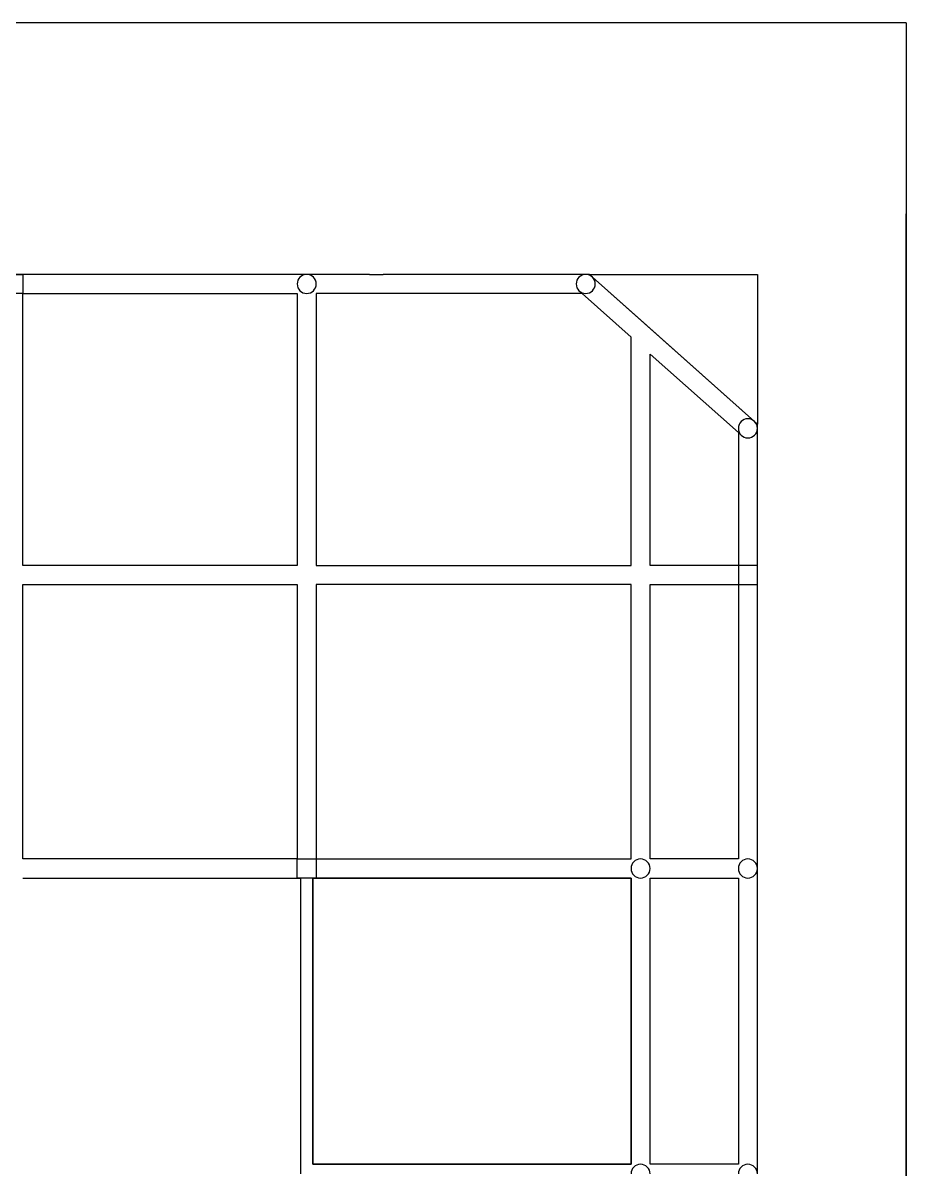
# Model space of a CAD drawing. Header units: inches. Extents: x 2803 to 15892, y -213 to 3987.
# Drawn here: x 6196 to 8047, y 1585 to 3987 of the extents above; entities that cross this region are included whole.
import ezdxf

# ---------------------------------------------------------------- set-up
doc = ezdxf.new("R2010")
doc.units = ezdxf.units.IN
doc.layers.add('A4_OP', color=7, linetype='Continuous')

msp = doc.modelspace()

# ---------------------------------------------------------------- linework, layer by layer
for p, q in [((8047.3, 3986.7), (2925.3, 3986.7)), ((8047.3, 3986.7), (8047.3, -213.3)), ((8047.3, 201.7), (8047.3, 3586.7)), ((6922.4, 3459.6), (6950.6, 3459.6)), ((7735.6, 2067.3), (7735.6, 2107.6))]:
    msp.add_line(p, q)
at = {"layer": 'A4_OP'}
for points in [[(6155.6, 3459.6), (6195.6, 3459.6)], [(6155.6, 3459.6), (6195.6, 3459.6)], [(6790.6, 3459.6), (6175.6, 3459.6)], [(6195.6, 3459.6), (6195.6, 3419.6)], [(6195.6, 3459.6), (6195.6, 3419.6)], [(6922.4, 3459.6), (6790.6, 3459.6)], [(7383.2, 3459.6), (6950.6, 3459.6)], [(7735.6, 3146), (7383.2, 3459.6)], [(7383.2, 3459.6), (7735.6, 3459.6)], [(7503.9, 3352.2), (7383.2, 3459.6)], [(7735.6, 3459.6), (7735.6, 3146)], [(6195.6, 3419.6), (6155.6, 3419.6)], [(6195.6, 3419.6), (6155.6, 3419.6)], [(6195.6, 2849.6), (6195.6, 3419.6)], [(6195.6, 3419.6), (6770.6, 3419.6)], [(6195.6, 2849.6), (6195.6, 3419.6)], [(6195.6, 3419.6), (6770.6, 3419.6)], [(6770.6, 3419.6), (6770.6, 2849.6)], [(6770.6, 3419.6), (6770.6, 2849.6)], [(6810.6, 3419.6), (6810.6, 2849.6)], [(7367.9, 3419.6), (6810.6, 3419.6)], [(6810.6, 3419.6), (6810.6, 2849.6)], [(6950.6, 3419.6), (6810.6, 3419.6)], [(7367.9, 3419.6), (6950.6, 3419.6)], [(7470.6, 3328.3), (7367.9, 3419.6)], [(7470.6, 3328.3), (7367.9, 3419.6)], [(7735.6, 3146), (7503.9, 3352.2)], [(7470.6, 2849.6), (7470.6, 3328.3)], [(7470.6, 2849.6), (7470.6, 3328.3)], [(7510.6, 2849.6), (7510.6, 3292.7)], [(7510.6, 3292.7), (7695.6, 3128.1)], [(7510.6, 2849.6), (7510.6, 3292.7)], [(7510.6, 3292.7), (7695.6, 3128.1)], [(7695.6, 3128.1), (7695.6, 2849.6)], [(7695.6, 3128.1), (7695.6, 2849.6)], [(7735.6, 2829.6), (7735.6, 3146)], [(6770.6, 2849.6), (6195.6, 2849.6)], [(6770.6, 2849.6), (6195.6, 2849.6)], [(6810.6, 2849.6), (7470.6, 2849.6)], [(6810.6, 2849.6), (7470.6, 2849.6)], [(7735.6, 2849.6), (7510.6, 2849.6)], [(7735.6, 2849.6), (7510.6, 2849.6)], [(7695.6, 2849.6), (7695.6, 2234.6)], [(7695.6, 2849.6), (7695.6, 2234.6)], [(7735.6, 2214.6), (7735.6, 2829.6)], [(6195.6, 2234.6), (6195.6, 2809.6)], [(6195.6, 2809.6), (6770.6, 2809.6)], [(6195.6, 2234.6), (6195.6, 2809.6)], [(6195.6, 2809.6), (6770.6, 2809.6)], [(6770.6, 2809.6), (6770.6, 2234.6)], [(6770.6, 2809.6), (6770.6, 2234.6)], [(6810.6, 2809.6), (6810.6, 2234.6)], [(7470.6, 2809.6), (6810.6, 2809.6)], [(6810.6, 2809.6), (6810.6, 2234.6)], [(7470.6, 2809.6), (6810.6, 2809.6)], [(7470.6, 2234.6), (7470.6, 2809.6)], [(7470.6, 2234.6), (7470.6, 2809.6)], [(7510.6, 2234.6), (7510.6, 2809.6)], [(7510.6, 2809.6), (7735.6, 2809.6)], [(7510.6, 2234.6), (7510.6, 2809.6)], [(7510.6, 2809.6), (7735.6, 2809.6)], [(6770.6, 2234.6), (6195.6, 2234.6)], [(6770.6, 2234.6), (6195.6, 2234.6)], [(6770.6, 2234.6), (6810.6, 2234.6)], [(6770.6, 2194.6), (6770.6, 2234.6)], [(6770.6, 2234.6), (6810.6, 2234.6)], [(6770.6, 2194.6), (6770.6, 2234.6)], [(6810.6, 2234.6), (7470.6, 2234.6)], [(6810.6, 2234.6), (6810.6, 2194.6)], [(6810.6, 2234.6), (6810.6, 2194.6)], [(6810.6, 2234.6), (7470.6, 2234.6)], [(7695.6, 2234.6), (7510.6, 2234.6)], [(7695.6, 2234.6), (7510.6, 2234.6)], [(7735.6, 2107.6), (7735.6, 2214.6)], [(6195.6, 2194.6), (6778.1, 2194.6)], [(6195.6, 2194.6), (6778.1, 2194.6)], [(6810.6, 2194.6), (6770.6, 2194.6)], [(6810.6, 2194.6), (6770.6, 2194.6)], [(6778.1, 1574.6), (6778.1, 2194.6)], [(6803.1, 2194.6), (7470.6, 2194.6)], [(6803.1, 1594.6), (6803.1, 2194.6)], [(6803.1, 2194.6), (6803.1, 1998.9)], [(7470.6, 2194.6), (6803.1, 2194.6)], [(7470.6, 2194.6), (7470.6, 1594.6)], [(7470.6, 1594.6), (7470.6, 2194.6)], [(7510.6, 1594.6), (7510.6, 2194.6)], [(7510.6, 2194.6), (7695.6, 2194.6)], [(7510.6, 1594.6), (7510.6, 2194.6)], [(7510.6, 2194.6), (7695.6, 2194.6)], [(7695.6, 2194.6), (7695.6, 1594.6)], [(7695.6, 2194.6), (7695.6, 2107.6)], [(7695.6, 2107.6), (7695.6, 1594.6)], [(7735.6, 1574.6), (7735.6, 2067.3)], [(6803.1, 1998.9), (6803.1, 1594.6)], [(7470.6, 1594.6), (6803.1, 1594.6)], [(6803.1, 1594.6), (7470.6, 1594.6)], [(7695.6, 1594.6), (7510.6, 1594.6)], [(7695.6, 1594.6), (7510.6, 1594.6)]]:
    msp.add_lwpolyline(points, dxfattribs=at)
for points in [[(6810.6, 3439.6, 1), (6770.6, 3439.6)], [(6810.6, 3439.6, 1), (6770.6, 3439.6)], [(7395.6, 3439.6, 1), (7355.6, 3439.6)], [(7395.6, 3439.6, 1), (7355.6, 3439.6)], [(6770.6, 3439.6, 1), (6810.6, 3439.6)], [(6770.6, 3439.6, 1), (6810.6, 3439.6)], [(7355.6, 3439.6, 1), (7395.6, 3439.6)], [(7355.6, 3439.6, 1), (7395.6, 3439.6)], [(7735.6, 3137, 1), (7695.6, 3137)], [(7735.6, 3137, 1), (7695.6, 3137)], [(7695.6, 3137, 1), (7735.6, 3137)], [(7695.6, 3137, 1), (7735.6, 3137)], [(7510.6, 2214.6, 1), (7470.6, 2214.6)], [(7510.6, 2214.6, 1), (7470.6, 2214.6)], [(7735.6, 2214.6, 1), (7695.6, 2214.6)], [(7735.6, 2214.6, 1), (7695.6, 2214.6)], [(7470.6, 2214.6, 1), (7510.6, 2214.6)], [(7470.6, 2214.6, 1), (7510.6, 2214.6)], [(7695.6, 2214.6, 1), (7735.6, 2214.6)], [(7695.6, 2214.6, 1), (7735.6, 2214.6)], [(7510.6, 1574.6, 1), (7470.6, 1574.6)], [(7510.6, 1574.6, 1), (7470.6, 1574.6)], [(7735.6, 1574.6, 1), (7695.6, 1574.6)], [(7735.6, 1574.6, 1), (7695.6, 1574.6)]]:
    msp.add_lwpolyline(points, format="xyb", dxfattribs=at)

doc.saveas('drawing.dxf')
